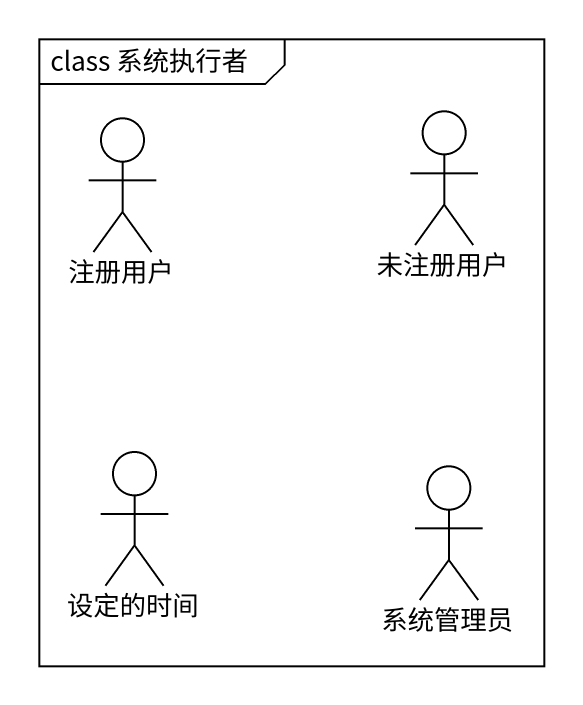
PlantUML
@startuml
mainframe class 系统执行者
actor 注册用户
actor 未注册用户
actor 设定的时间
actor 系统管理员
@enduml
